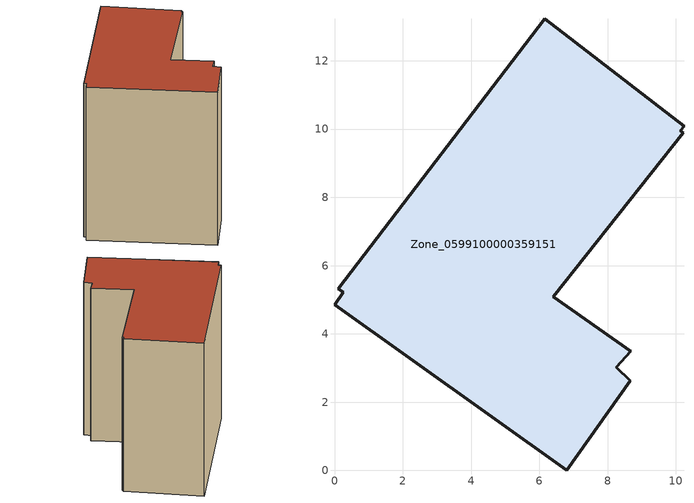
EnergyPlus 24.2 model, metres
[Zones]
Zone_0599100000359151
 floor ground (C_G): 6.42,5.09 8.68,3.5 8.26,3.02 8.66,2.62 6.81,0 0,4.86 0.26,5.22 0.11,5.32 6.17,13.24 10.24,10.09 10.13,9.96 10.22,9.89 z3.61
 wall outside (C_F): 0,4.86 6.81,0 8.66,2.62 8.26,3.02 8.68,3.5 6.42,5.09 10.22,9.89 10.13,9.96 10.24,10.09 6.17,13.24 0.11,5.32 0.26,5.22 0,4.86 z3.61:14.76
 roof outside (C_R): 6.81,0 8.66,2.62 8.26,3.02 8.68,3.5 6.42,5.09 10.22,9.89 10.13,9.96 10.24,10.09 6.17,13.24 0.11,5.32 0.26,5.22 0,4.86 z14.76
[BUILDING]
Pand.0599100000359151: North Axis=0; Terrain=City; Loads Convergence Tolerance Value=0.04; Temperature Convergence Tolerance Value=0.4; Solar Distribution=FullExterior; Maximum Number of Warmup Days=25; Minimum Number of Warmup Days=1
[Site:Location]
Rotterdam.The.Hague.AP_ZH_NLD Design_Conditions: Latitude=51.96; Longitude=4.45; Time Zone=1; Elevation=-4.5
[SITE:GROUNDTEMPERATURE:BUILDINGSURFACE]
18, 18, 18, 18, 18, 18, 18, 18, 18, 18, 18, 18
[MATERIAL] Thermal Absorptance=0.9; Solar Absorptance=0.7; Visible Absorptance=0.7
Name | Roughness | Thickness | Conductivity | Density | Specific Heat
G.TC.1992-2005 | MediumSmooth | 0.15 | 0.06 | 540 | 1210
F.TC.1992-2005 | Rough | 0.3 | 0.12 | 1920 | 840
R.TC.1992-2005 | MediumRough | 0.2 | 0.08 | 1500 | 1000
[CONSTRUCTION]
C_G: G.TC.1992-2005
C_F: F.TC.1992-2005
C_R: R.TC.1992-2005
[ZONE]
Zone_0599100000359151: Type=1; Multiplier=1; Ceiling Height=Autocalculate; Volume=Autocalculate; Floor Area=autocalculate; Part of Total Floor Area=Yes
[ZONEINFILTRATION:DESIGNFLOWRATE]
Infil_Zone_0599100000359151: Zone or ZoneList or Space or SpaceList=Zone_0599100000359151; Schedule=AlwaysOn; Design Flow Rate Calculation Method=Flow/Area; Flow Rate per Floor Area=0.0015; Constant Term Coefficient=1; Temperature Term Coefficient=0; Velocity Term Coefficient=0; Velocity Squared Term Coefficient=0
[HVACTEMPLATE:ZONE:IDEALLOADSAIRSYSTEM]
Zone_0599100000359151: Maximum Heating Supply Air Temperature=50; Minimum Cooling Supply Air Temperature=13; Maximum Heating Supply Air Humidity Ratio=0.0156; Minimum Cooling Supply Air Humidity Ratio=0.0077; Heating Limit=NoLimit; Cooling Limit=NoLimit; Dehumidification Control Type=ConstantSensibleHeatRatio; Cooling Sensible Heat Ratio=0.7; Dehumidification Setpoint=60; Humidification Control Type=None; Humidification Setpoint=30; Outdoor Air Method=None; Outdoor Air Flow Rate per Person=0.00944; Outdoor Air Flow Rate per Zone Floor Area=0; Outdoor Air Flow Rate per Zone=0; Demand Controlled Ventilation Type=None; Outdoor Air Economizer Type=NoEconomizer; Heat Recovery Type=None; Sensible Heat Recovery Effectiveness=0.7; Latent Heat Recovery Effectiveness=0.65
[ZONECONTROL:THERMOSTAT]
ThermostatControl_Zone_0599100000359151: Zone or ZoneList=Zone_0599100000359151; Control Type Schedule=DualSetpointControlType; Control 1=Thermostat_Zone_0599100000359151; Temperature Difference Between Cutout And Setpoint=0
[THERMOSTATSETPOINT:DUALSETPOINT]
Thermostat_Zone_0599100000359151: Heating Setpoint Temperature Schedule=HeatingSetpoint_Zone_0599100000359151; Cooling Setpoint Temperature Schedule=CoolingSetpoint_Zone_0599100000359151
[SCHEDULE:COMPACT]
HeatingSetpoint_Zone_0599100000359151: Through: 12/31, For: AllDays, Until: 24:00, 21
CoolingSetpoint_Zone_0599100000359151: Through: 12/31, For: AllDays, Until: 24:00, 24
DualSetpointControlType: Through: 12/31, For: AllDays, Until: 24:00, 4
AlwaysOn: Through: 12/31, For: AllDays, Until: 24:00, 1
